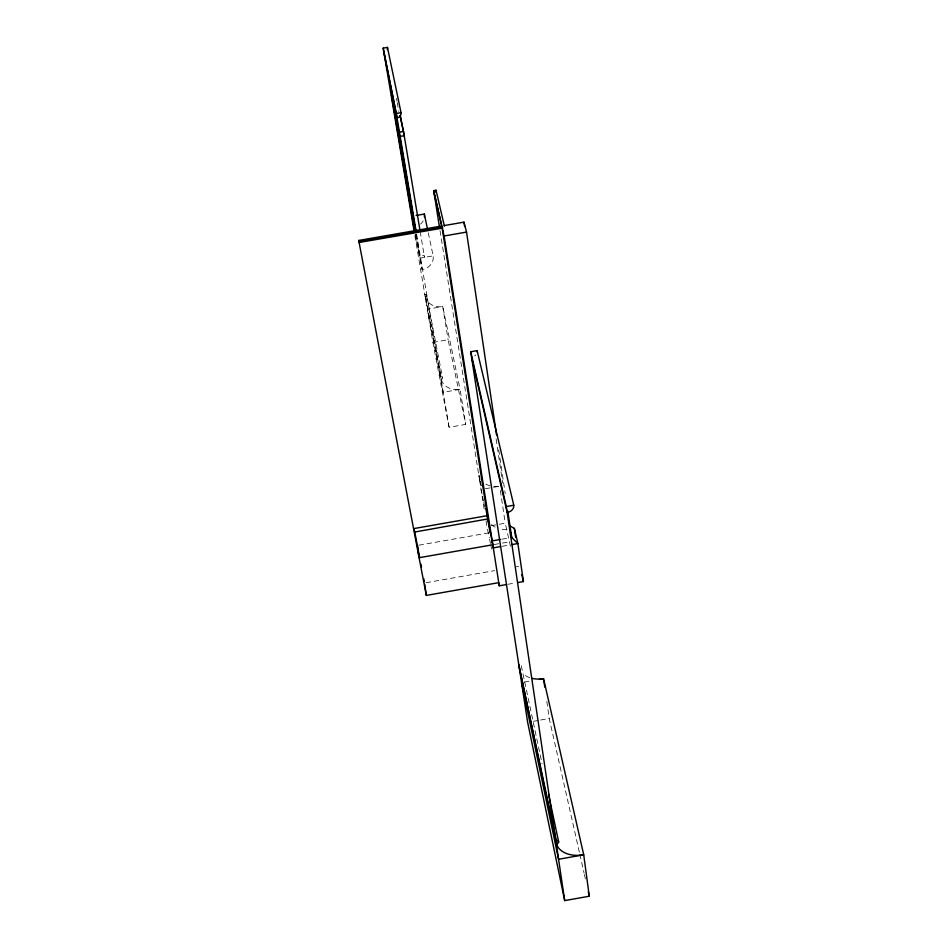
<?xml version="1.0" encoding="UTF-8"?>
<svg xmlns="http://www.w3.org/2000/svg" width="948" height="948" viewBox="0 0 948 948"><rect width="100%" height="100%" fill="white"/><g stroke="black" fill="none" stroke-linecap="round" stroke-linejoin="round"><path stroke-width="0.71" stroke-dasharray="4.74 3.56" d="M425.261 297.091L425.664 296.973A1.6 1.41 -10.9 0 0 424.799 294.318L442.005 381.594A17.242 14.587 -11.9 0 0 460.076 389.332L465.705 424.372L449.091 427.275L432.916 342.394L414.691 234.535M524.28 682.039L532.551 680.581M533.404 721.298L539.163 720.279M540.597 720.03L549.236 718.501L579.512 852.88M432.916 342.394L448.12 339.74L465.705 424.372M485.364 488.718L499.703 486.206M491.159 525.702L505.248 523.225L510.664 547.245M418.803 545.207L488.658 532.918M501.871 539.187L508.886 537.954M494.062 544.543L501.065 543.311M502.464 543.062L509.467 541.829M501.978 546.332L509.206 545.064M425.984 582.712L494.631 570.625M516.304 566.809L518.686 566.394M507.784 584.312L514.883 583.056M428.283 232.781L433.153 255.853L420.154 258.117L415.639 234.938M479.143 475.789L479.925 478.159M425.036 295.705L426.15 299.13A15.737 13.793 -12.1 0 0 442.728 306.548L460.076 389.332L443.202 392.282L427.323 309.238L442.728 306.548L448.12 339.74M579.844 854.314L584.075 873.108M584.395 874.554L585.378 878.879M521.282 665.757L542.09 763.851M480.055 480.079L478.42 472.803A1.908 1.541 -11.8 0 1 478.918 472.768M480.233 481.371L481.252 485.803M479.806 480.15L478.906 475.86L484.677 512.228M480.115 481.572L481.015 485.862M481.063 489.476L482.271 495.235M482.579 496.669L483.48 500.994M483.788 502.428L484.689 506.753M487.521 529.28L489.286 537.789M489.583 539.199L490.46 543.453M490.756 544.875L491.645 549.117M415.248 234.381L422.097 269.647A13.201 11.755 -11.1 0 0 433.153 255.853M426.612 295.432L442.526 377.671M425.462 297.032L441.484 379.319A1.754 1.481 -10.9 0 0 440.559 376.51M416.243 234.95L422.097 269.647M416.113 234.429L419.763 256.114L424.088 255.356L424.479 257.358L420.379 232.734M396.525 98.296L397.011 101.187M397.248 102.645L398.788 111.508M416.599 234.132L449.091 427.275M440.05 230.696L478.669 474.332M486.028 520.76L486.928 526.448M500.343 490.471L505.248 523.225M496.124 438.971L502.641 482.923M498.731 449.79L505.213 493.624M546.806 701.413L549.236 718.501M529.648 677.642A22.574 16.685 -12.3 0 1 523.237 673.85M475.849 354.836A6.518 5.558 -13.1 0 1 474.652 355.938M506.967 529.565A19.849 15.749 -12.6 0 1 499.501 528.901M495.105 527.159A19.849 15.749 -12.6 0 1 491.514 524.505M498.482 486.383A19.055 15.429 -12.7 0 1 492.391 486.312M490.069 485.826A19.055 15.429 -12.7 0 1 485.838 484.096M423.164 220.837A12.525 11.34 -11.1 0 1 420.592 224.095"/><path stroke-width="1.42" d="M471.559 357.23L507.18 512.56A7.62 6.067 -12.6 0 0 513.78 505.248L477.128 350.618L470.718 351.744L527.645 722.317L564.7 900.6L589.277 896.227L583.719 854.8L543.559 678.638A22.574 16.685 -12.3 0 1 532.219 678.401M539.436 679.361L543.559 678.638M470.718 351.744L506.291 506.564L513.78 505.248M487.947 515.605A1.979 1.576 -11.7 0 0 487.438 515.641L414.098 528.534L414.477 530.844M414.56 531.295L414.726 532.029L487.959 518.912L493.304 547.861L500.532 546.581M500.473 539.436L492.048 540.917L493.304 547.861M492.664 544.78L419.087 557.732L426.339 595.415L498.612 582.688L499.264 585.805L506.362 584.561M512.098 544.555L517.881 543.536L523.414 581.562L517.726 582.558M414.193 231.62L383.182 48.135L387.459 47.4L401.028 112.634A4.799 4.527 -12.1 0 1 397.046 117.919L383.881 52.27M383.182 48.135L396.3 113.452L401.028 112.634M414.703 231.561L391.524 94.954L398.942 132.21L403.504 131.417L419.893 229.843M439.362 226.323L433.698 190.643L436.033 190.24L444.257 225.565A2.465 2.228 -13.8 0 1 444.268 226.145M416.113 215.469L424.337 214.047L427.37 228.456M442.787 228.006A2.465 2.228 -13.8 0 1 442.171 228.184L359.043 242.498L358.723 240.448L441.827 225.991L433.698 190.643M444.257 225.565L463.975 222.14L466.546 232.082L496.574 435.179M358.854 241.55L442.076 227.07L444.114 235.981L499.264 585.805M444.114 235.981L466.546 232.082M510.024 525.998L514.361 528.403L517.881 543.536L511.695 537.469L510.474 532.101M519.018 666.16L556.962 843.779A2.631 1.778 -11.5 0 0 558.573 841.516A2.631 1.778 -11.5 0 0 555.777 840.449M487.983 519.018L487.438 515.641M434.634 192.598A2.358 2.157 -14.1 0 1 434.042 192.776L442.254 228.432L442.076 227.07M521.803 574.571L523.414 581.562M588.305 891.89L589.277 896.227M548.525 794.14L558.621 841.741M485.933 508.507L487.687 517.205L442.171 228.184M518.757 664.477L556.038 842.203L557.566 846.493A25.797 17.396 -12.1 0 0 583.719 854.8L558.573 859.267L521.53 682.524M486.431 511.612L490.116 532.669M400.257 115.668L403.504 131.417M400.056 115.49L404.215 135.683L399.665 136.476L392.531 100.666M412.001 216.191L414.821 230.708M358.723 240.448L419.087 557.732L417.345 545.456M419.561 556.997L414.714 531.792M420.948 564.214L421.505 567.094M423.72 578.636L424.277 581.515M398.942 132.21L415.52 230.601M399.309 134.675L415.627 231.537M396.3 113.452L416.113 231.229M463.975 222.14L464.627 226.536M506.291 506.564L564.7 900.6M507.808 511.162L511.695 537.469M514.361 528.403L515.629 537.125M424.751 584.347L426.339 595.415M543.761 680.06L544.78 687.17M477.128 350.618A6.518 5.558 -13.1 0 1 477.128 352.087M436.033 190.24A2.358 2.157 -14.1 0 1 435.582 191.863M387.459 47.4A4.337 4.195 -12.9 0 1 387.234 49.569M424.337 214.047A12.525 11.34 -11.1 0 1 424.384 217.009"/></g></svg>
